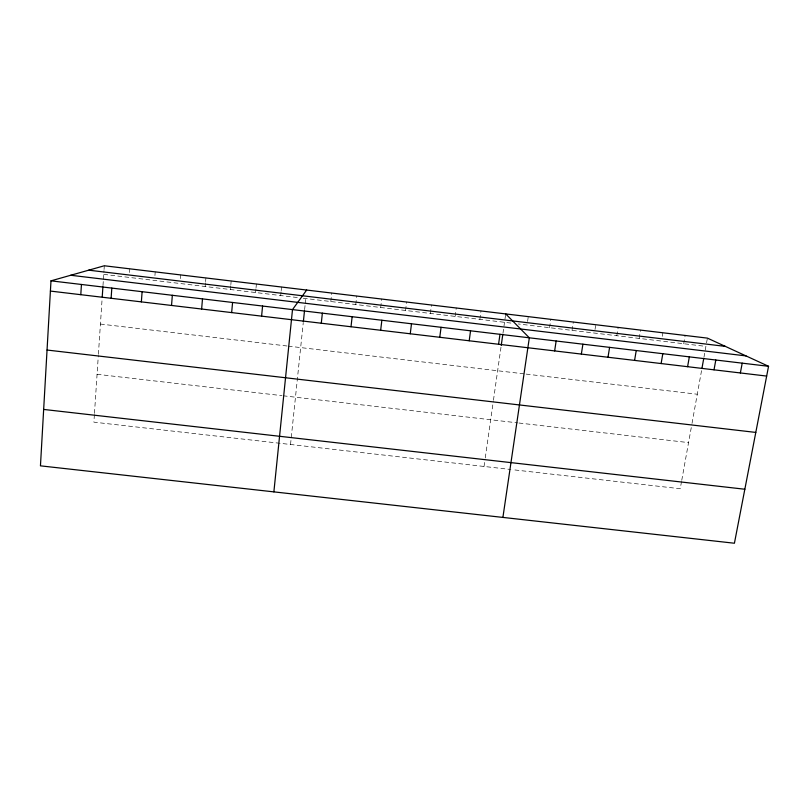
<?xml version="1.0" encoding="UTF-8"?>
<svg xmlns="http://www.w3.org/2000/svg" width="809" height="809" viewBox="0 0 809 809"><rect width="100%" height="100%" fill="white"/><g stroke="black" fill="none" stroke-linecap="round" stroke-linejoin="round"><path stroke-width="0.61" stroke-dasharray="4.04 3.03" d="M94.39 414.633L93.884 422.156L510.873 469.503M94.471 413.379L98.324 355.545M98.405 354.291L102.076 299.33M102.986 285.597L103.319 280.612M103.4 279.358L103.977 270.681M104.058 269.458L104.31 265.767M129.521 272.502L129.784 268.821M154.934 275.545L155.217 271.875M180.286 278.589L180.589 274.918M205.173 286.507L205.486 282.837M205.597 281.623L205.911 277.952M230.403 289.521L230.737 285.86M230.848 284.647L231.172 280.986M255.583 292.534L255.927 288.884M256.048 287.66L256.392 284.01M280.703 295.538L281.067 291.887M281.188 290.674L281.552 287.033M290.532 444.485L303.203 323.175M304.619 309.625L305.135 304.7M305.266 303.466L305.782 298.541M330.8 301.535L331.73 293.05M355.768 304.518L356.739 296.054M380.685 307.501L381.696 299.047M405.562 310.474L406.603 302.03M430.378 313.437L431.45 305.013M455.143 316.4L456.256 307.986M479.858 319.363L481.011 310.959M484.045 466.459L485.087 459.118M485.258 457.894L493.278 401.466M493.45 400.243L501.064 346.636M502.965 333.257L505.716 313.922M527.589 321.416L528.287 316.632M549.564 327.696L550.828 319.333M572.024 330.385L573.318 322.033M595.019 329.485L595.778 324.722M616.822 335.745L618.187 327.412M639.161 338.415L640.556 330.102M662.268 336.332L662.884 332.772M683.706 343.744L685.162 335.452M681.542 481.476L680.227 488.727L512.087 469.645M681.754 480.273L691.816 424.543M692.029 423.34L701.585 370.421M703.961 357.204L705.913 346.394L518.296 323.954M706.56 342.844L707.41 338.122M97.08 374.294L281.926 395.641M283.16 395.783L517.74 422.874M518.974 423.016L688.55 442.604M100.427 324.055L286.983 345.989M288.226 346.131L524.94 373.96M526.184 374.102L697.287 394.226M103.734 274.372L298.258 297.641M303.274 298.238L513.29 323.357"/><path stroke-width="1.21" d="M50.987 280.844L40.45 465.842L734.42 543.233L768.55 366.295L707.41 338.122L104.31 265.767L50.987 280.844L768.55 366.295M80.799 294.678L81.436 284.475M102.237 296.832L102.905 286.851M111.116 298.278L111.814 288.085M141.363 301.868L142.111 291.695M171.538 305.448L172.337 295.295M201.633 309.018L202.493 298.885M231.657 312.587L232.577 302.475M261.6 316.137L262.581 306.045M273.877 491.872L292.504 309.604L306.662 290.047M303.335 321.942L304.487 310.858M321.284 323.216L322.366 313.164M351.005 326.745L352.148 316.713M380.665 330.264L381.858 320.253M410.254 333.773L411.498 323.782M439.762 337.282L441.067 327.301M469.2 340.771L470.555 330.81M498.566 344.26L499.982 334.319M501.236 345.423L502.793 334.471M502.905 517.416L529.329 337.808L505.716 313.922M554.64 350.914L556.147 341.004M581.347 354.079L582.905 344.189M607.994 357.244L609.602 347.374M634.59 360.399L636.238 350.54M661.115 363.544L662.814 353.705M687.589 366.689L689.339 356.87M702.01 368.014L703.749 358.407M714.013 369.824L715.803 360.015M740.366 372.949L742.207 363.16M43.666 409.435L744.836 489.243M47.043 350.034L755.798 432.421M70.717 275.262L745.989 355.899M50.401 291.078L766.669 376.074M88.727 270.176L725.339 346.383"/></g></svg>
